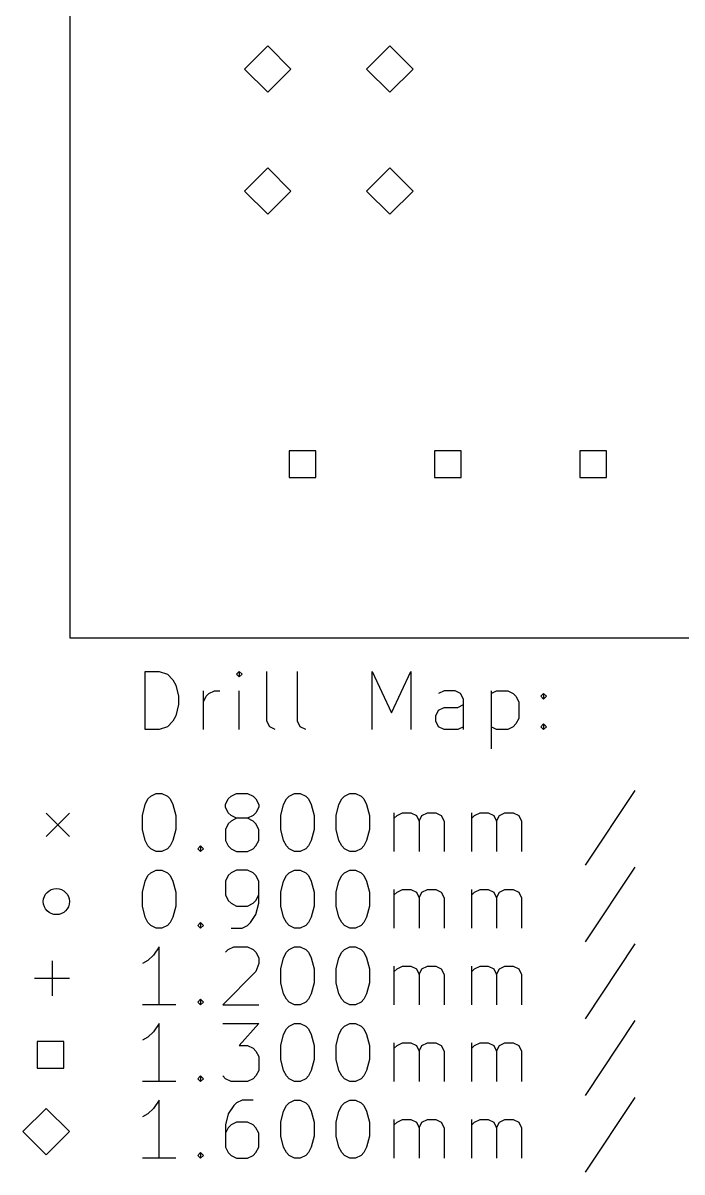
# Model space of a CAD drawing. Extents: x -1.6 to 90, y -78.7 to 0.
# Drawn here: x -1.62 to 21.06, y -78.38 to -38.81 of the extents above; entities that cross this region are included whole.
import ezdxf

# ---------------------------------------------------------------- set-up
doc = ezdxf.new("R2010")
doc.units = 0
doc.layers.add('BLACK', color=7, linetype='CONTINUOUS')

msp = doc.modelspace()

# ---------------------------------------------------------------- linework, layer by layer
at = {"layer": 'BLACK', "linetype": 'CONTINUOUS'}
for p, q in [((0, -60), (0, 0)), ((6.8, -39.6), (6, -40.4)), ((7.6, -40.4), (6.8, -39.6)), ((11, -39.6), (10.2, -40.4)), ((11.8, -40.4), (11, -39.6)), ((6, -40.4), (6.8, -41.2)), ((6.8, -41.2), (7.6, -40.4)), ((10.2, -40.4), (11, -41.2)), ((11, -41.2), (11.8, -40.4)), ((6.8, -43.8), (6, -44.6)), ((7.6, -44.6), (6.8, -43.8)), ((11, -43.8), (10.2, -44.6)), ((11.8, -44.6), (11, -43.8)), ((6, -44.6), (6.8, -45.4)), ((6.8, -45.4), (7.6, -44.6)), ((10.2, -44.6), (11, -45.4)), ((11, -45.4), (11.8, -44.6)), ((8.459624, -53.540376), (7.540376, -53.540376)), ((7.540376, -53.540376), (7.540376, -54.459624)), ((8.459624, -54.459624), (8.459624, -53.540376)), ((13.459624, -53.540376), (12.540376, -53.540376)), ((12.540376, -53.540376), (12.540376, -54.459624)), ((13.459624, -54.459624), (13.459624, -53.540376)), ((18.459624, -53.540376), (17.540376, -53.540376)), ((17.540376, -53.540376), (17.540376, -54.459624)), ((18.459624, -54.459624), (18.459624, -53.540376)), ((7.540376, -54.459624), (8.459624, -54.459624)), ((12.540376, -54.459624), (13.459624, -54.459624)), ((17.540376, -54.459624), (18.459624, -54.459624)), ((90, -60), (0, -60)), ((2.582768, -63.139838), (2.582768, -61.139838)), ((2.582768, -61.139838), (3.058958, -61.139838)), ((3.058958, -61.139838), (3.344673, -61.235076)), ((3.344673, -61.235076), (3.535149, -61.425552)), ((5.820863, -61.139838), (5.725625, -61.235076)), ((5.725625, -61.235076), (5.820863, -61.330314)), ((5.916101, -61.235076), (5.820863, -61.139838)), ((5.820863, -61.139838), (5.820863, -61.330314)), ((5.820863, -61.330314), (5.916101, -61.235076)), ((6.773244, -62.854123), (6.773244, -61.139838)), ((7.820863, -62.854123), (7.820863, -61.139838)), ((10.392292, -63.139838), (10.392292, -61.139838)), ((10.392292, -61.139838), (11.058959, -62.568409)), ((11.058959, -62.568409), (11.725625, -61.139838)), ((11.725625, -61.139838), (11.725625, -63.139838)), ((3.535149, -61.425552), (3.630387, -61.616028)), ((3.630387, -61.616028), (3.725625, -61.99698)), ((3.725625, -61.99698), (3.725625, -62.282695)), ((4.582768, -63.139838), (4.582768, -61.806504)), ((4.582768, -62.187457), (4.678006, -61.99698)), ((4.678006, -61.99698), (4.773244, -61.901742)), ((4.773244, -61.901742), (4.96372, -61.806504)), ((4.96372, -61.806504), (5.154197, -61.806504)), ((5.820863, -63.139838), (5.820863, -61.806504)), ((12.868482, -61.806504), (12.678006, -61.901742)), ((13.249435, -61.806504), (12.868482, -61.806504)), ((13.439911, -61.901742), (13.249435, -61.806504)), ((13.535149, -62.092219), (13.439911, -61.901742)), ((13.535149, -63.139838), (13.535149, -62.092219)), ((14.48753, -61.806504), (14.48753, -63.806504)), ((14.48753, -61.901742), (14.678006, -61.806504)), ((14.678006, -61.806504), (15.058959, -61.806504)), ((15.058959, -61.806504), (15.249435, -61.901742)), ((15.249435, -61.901742), (15.344673, -61.99698)), ((15.344673, -61.99698), (15.439911, -62.187457)), ((16.201816, -61.99698), (16.297054, -61.901742)), ((16.297054, -62.092219), (16.201816, -61.99698)), ((16.297054, -61.901742), (16.392292, -61.99698)), ((16.297054, -61.901742), (16.297054, -62.092219)), ((16.392292, -61.99698), (16.297054, -62.092219)), ((3.725625, -62.282695), (3.630387, -62.663647)), ((12.582768, -62.663647), (12.678006, -62.473171)), ((12.678006, -62.473171), (12.868482, -62.377933)), ((12.868482, -62.377933), (13.344673, -62.377933)), ((13.344673, -62.377933), (13.535149, -62.282695)), ((15.439911, -62.187457), (15.439911, -62.758885)), ((3.535149, -62.854123), (3.344673, -63.0446)), ((3.630387, -62.663647), (3.535149, -62.854123)), ((6.868482, -63.0446), (6.773244, -62.854123)), ((7.916101, -63.0446), (7.820863, -62.854123)), ((12.582768, -62.854123), (12.582768, -62.663647)), ((12.678006, -63.0446), (12.582768, -62.854123)), ((15.439911, -62.758885), (15.344673, -62.949361)), ((3.058958, -63.139838), (2.582768, -63.139838)), ((3.344673, -63.0446), (3.058958, -63.139838)), ((7.058958, -63.139838), (6.868482, -63.0446)), ((8.106577, -63.139838), (7.916101, -63.0446)), ((12.868482, -63.139838), (12.678006, -63.0446)), ((13.344673, -63.139838), (12.868482, -63.139838)), ((13.535149, -63.0446), (13.344673, -63.139838)), ((14.678006, -63.139838), (14.48753, -63.0446)), ((15.058959, -63.139838), (14.678006, -63.139838)), ((15.249435, -63.0446), (15.058959, -63.139838)), ((15.344673, -62.949361), (15.249435, -63.0446)), ((16.201816, -63.0446), (16.297054, -62.949361)), ((16.297054, -63.139838), (16.201816, -63.0446)), ((16.297054, -62.949361), (16.392292, -63.0446)), ((16.297054, -62.949361), (16.297054, -63.139838)), ((16.392292, -63.0446), (16.297054, -63.139838)), ((19.439912, -65.2446), (17.725627, -67.816028)), ((2.582768, -65.72079), (2.678006, -65.530314)), ((2.678006, -65.530314), (2.773244, -65.435076)), ((2.773244, -65.435076), (2.96372, -65.339838)), ((2.96372, -65.339838), (3.154197, -65.339838)), ((3.154197, -65.339838), (3.344673, -65.435076)), ((3.344673, -65.435076), (3.439911, -65.530314)), ((3.439911, -65.530314), (3.535149, -65.72079)), ((5.344673, -65.72079), (5.439911, -65.530314)), ((5.439911, -65.530314), (5.535149, -65.435076)), ((5.535149, -65.435076), (5.725625, -65.339838)), ((5.725625, -65.339838), (6.106578, -65.339838)), ((6.106578, -65.339838), (6.297054, -65.435076)), ((6.297054, -65.435076), (6.392292, -65.530314)), ((6.392292, -65.530314), (6.48753, -65.72079)), ((7.344673, -65.72079), (7.439911, -65.530314)), ((7.439911, -65.530314), (7.535149, -65.435076)), ((7.535149, -65.435076), (7.725625, -65.339838)), ((7.725625, -65.339838), (7.916102, -65.339838)), ((7.916102, -65.339838), (8.106578, -65.435076)), ((8.106578, -65.435076), (8.201816, -65.530314)), ((8.201816, -65.530314), (8.297054, -65.72079)), ((9.249435, -65.72079), (9.344673, -65.530314)), ((9.344673, -65.530314), (9.439911, -65.435076)), ((9.439911, -65.435076), (9.630387, -65.339838)), ((9.630387, -65.339838), (9.820864, -65.339838)), ((9.820864, -65.339838), (10.01134, -65.435076)), ((10.01134, -65.435076), (10.106578, -65.530314)), ((10.106578, -65.530314), (10.201816, -65.72079)), ((-0.825, -66.025), (-0.025, -66.825)), ((-0.025, -66.025), (-0.825, -66.825)), ((2.48753, -66.101742), (2.582768, -65.72079)), ((3.535149, -65.72079), (3.630387, -66.101742)), ((5.344673, -65.816028), (5.344673, -65.72079)), ((5.439911, -66.006504), (5.344673, -65.816028)), ((5.535149, -66.101742), (5.439911, -66.006504)), ((6.392292, -66.006504), (6.297054, -66.101742)), ((6.48753, -65.816028), (6.392292, -66.006504)), ((6.48753, -65.72079), (6.48753, -65.816028)), ((7.249435, -66.101742), (7.344673, -65.72079)), ((8.297054, -65.72079), (8.392292, -66.101742)), ((9.154197, -66.101742), (9.249435, -65.72079)), ((10.201816, -65.72079), (10.297054, -66.101742)), ((11.154197, -67.339838), (11.154197, -66.006504)), ((11.249435, -66.101742), (11.439911, -66.006504)), ((11.439911, -66.006504), (11.725626, -66.006504)), ((11.725626, -66.006504), (11.916102, -66.101742)), ((12.106578, -66.101742), (12.297054, -66.006504)), ((12.297054, -66.006504), (12.582768, -66.006504)), ((12.582768, -66.006504), (12.773245, -66.101742)), ((13.820864, -67.339838), (13.820864, -66.006504)), ((13.916102, -66.101742), (14.106578, -66.006504)), ((14.106578, -66.006504), (14.392293, -66.006504)), ((14.392293, -66.006504), (14.582769, -66.101742)), ((14.773245, -66.101742), (14.963721, -66.006504)), ((14.963721, -66.006504), (15.249435, -66.006504)), ((15.249435, -66.006504), (15.439912, -66.101742)), ((2.48753, -66.577933), (2.48753, -66.101742)), ((3.630387, -66.101742), (3.630387, -66.577933)), ((5.439911, -66.387457), (5.344673, -66.577933)), ((5.535149, -66.292219), (5.439911, -66.387457)), ((5.725625, -66.19698), (5.535149, -66.101742)), ((5.725625, -66.19698), (5.535149, -66.292219)), ((6.106578, -66.19698), (5.725625, -66.19698)), ((6.297054, -66.101742), (6.106578, -66.19698)), ((6.297054, -66.292219), (6.106578, -66.19698)), ((6.392292, -66.387457), (6.297054, -66.292219)), ((6.48753, -66.577933), (6.392292, -66.387457)), ((7.249435, -66.577933), (7.249435, -66.101742)), ((8.392292, -66.101742), (8.392292, -66.577933)), ((9.154197, -66.577933), (9.154197, -66.101742)), ((10.297054, -66.101742), (10.297054, -66.577933)), ((11.154197, -66.19698), (11.249435, -66.101742)), ((11.916102, -66.101742), (12.01134, -66.292219)), ((12.01134, -66.292219), (12.106578, -66.101742)), ((12.01134, -66.292219), (12.01134, -67.339838)), ((12.773245, -66.101742), (12.868483, -66.292219)), ((12.868483, -66.292219), (12.868483, -67.339838)), ((13.820864, -66.19698), (13.916102, -66.101742)), ((14.582769, -66.101742), (14.678007, -66.292219)), ((14.678007, -66.292219), (14.773245, -66.101742)), ((14.678007, -66.292219), (14.678007, -67.339838)), ((15.439912, -66.101742), (15.53515, -66.292219)), ((15.53515, -66.292219), (15.53515, -67.339838)), ((2.582768, -66.958885), (2.48753, -66.577933)), ((3.630387, -66.577933), (3.535149, -66.958885)), ((5.344673, -66.577933), (5.344673, -66.958885)), ((6.48753, -66.958885), (6.48753, -66.577933)), ((7.344673, -66.958885), (7.249435, -66.577933)), ((8.392292, -66.577933), (8.297054, -66.958885)), ((9.249435, -66.958885), (9.154197, -66.577933)), ((10.297054, -66.577933), (10.201816, -66.958885)), ((2.678006, -67.149361), (2.582768, -66.958885)), ((2.773244, -67.2446), (2.678006, -67.149361)), ((2.96372, -67.339838), (2.773244, -67.2446)), ((3.344673, -67.2446), (3.154197, -67.339838)), ((3.439911, -67.149361), (3.344673, -67.2446)), ((3.535149, -66.958885), (3.439911, -67.149361)), ((4.392292, -67.2446), (4.48753, -67.149361)), ((4.48753, -67.339838), (4.392292, -67.2446)), ((4.48753, -67.149361), (4.582768, -67.2446)), ((4.48753, -67.149361), (4.48753, -67.339838)), ((4.582768, -67.2446), (4.48753, -67.339838)), ((5.344673, -66.958885), (5.439911, -67.149361)), ((5.439911, -67.149361), (5.535149, -67.2446)), ((5.535149, -67.2446), (5.725625, -67.339838)), ((6.106578, -67.339838), (6.297054, -67.2446)), ((6.297054, -67.2446), (6.392292, -67.149361)), ((6.392292, -67.149361), (6.48753, -66.958885)), ((7.439911, -67.149361), (7.344673, -66.958885)), ((7.535149, -67.2446), (7.439911, -67.149361)), ((7.725625, -67.339838), (7.535149, -67.2446)), ((8.106578, -67.2446), (7.916102, -67.339838)), ((8.201816, -67.149361), (8.106578, -67.2446)), ((8.297054, -66.958885), (8.201816, -67.149361)), ((9.344673, -67.149361), (9.249435, -66.958885)), ((9.439911, -67.2446), (9.344673, -67.149361)), ((9.630387, -67.339838), (9.439911, -67.2446)), ((10.01134, -67.2446), (9.820864, -67.339838)), ((10.106578, -67.149361), (10.01134, -67.2446)), ((10.201816, -66.958885), (10.106578, -67.149361)), ((3.154197, -67.339838), (2.96372, -67.339838)), ((5.725625, -67.339838), (6.106578, -67.339838)), ((7.916102, -67.339838), (7.725625, -67.339838)), ((9.820864, -67.339838), (9.630387, -67.339838)), ((2.773244, -68.075076), (2.96372, -67.979838)), ((2.96372, -67.979838), (3.154197, -67.979838)), ((3.154197, -67.979838), (3.344673, -68.075076)), ((5.725625, -67.979838), (5.535149, -68.075076)), ((6.106578, -67.979838), (5.725625, -67.979838)), ((6.297054, -68.075076), (6.106578, -67.979838)), ((7.535149, -68.075076), (7.725625, -67.979838)), ((7.725625, -67.979838), (7.916102, -67.979838)), ((7.916102, -67.979838), (8.106578, -68.075076)), ((9.439911, -68.075076), (9.630387, -67.979838)), ((9.630387, -67.979838), (9.820864, -67.979838)), ((9.820864, -67.979838), (10.01134, -68.075076)), ((19.439912, -67.8846), (17.725627, -70.456028)), ((2.48753, -68.741742), (2.582768, -68.36079)), ((2.582768, -68.36079), (2.678006, -68.170314)), ((2.678006, -68.170314), (2.773244, -68.075076)), ((3.344673, -68.075076), (3.439911, -68.170314)), ((3.439911, -68.170314), (3.535149, -68.36079)), ((3.535149, -68.36079), (3.630387, -68.741742)), ((5.439911, -68.170314), (5.344673, -68.36079)), ((5.344673, -68.36079), (5.344673, -68.83698)), ((5.535149, -68.075076), (5.439911, -68.170314)), ((6.392292, -68.170314), (6.297054, -68.075076)), ((6.48753, -68.36079), (6.392292, -68.170314)), ((6.48753, -69.122695), (6.48753, -68.36079)), ((7.249435, -68.741742), (7.344673, -68.36079)), ((7.344673, -68.36079), (7.439911, -68.170314)), ((7.439911, -68.170314), (7.535149, -68.075076)), ((8.106578, -68.075076), (8.201816, -68.170314)), ((8.201816, -68.170314), (8.297054, -68.36079)), ((8.297054, -68.36079), (8.392292, -68.741742)), ((9.154197, -68.741742), (9.249435, -68.36079)), ((9.249435, -68.36079), (9.344673, -68.170314)), ((9.344673, -68.170314), (9.439911, -68.075076)), ((10.01134, -68.075076), (10.106578, -68.170314)), ((10.106578, -68.170314), (10.201816, -68.36079)), ((10.201816, -68.36079), (10.297054, -68.741742)), ((2.48753, -69.217933), (2.48753, -68.741742)), ((3.630387, -68.741742), (3.630387, -69.217933)), ((5.344673, -68.83698), (5.439911, -69.027457)), ((6.392292, -69.027457), (6.48753, -68.83698)), ((7.249435, -69.217933), (7.249435, -68.741742)), ((8.392292, -68.741742), (8.392292, -69.217933)), ((9.154197, -69.217933), (9.154197, -68.741742)), ((10.297054, -68.741742), (10.297054, -69.217933)), ((11.154197, -69.979838), (11.154197, -68.646504)), ((11.154197, -68.83698), (11.249435, -68.741742)), ((11.249435, -68.741742), (11.439911, -68.646504)), ((11.439911, -68.646504), (11.725626, -68.646504)), ((11.725626, -68.646504), (11.916102, -68.741742)), ((11.916102, -68.741742), (12.01134, -68.932219)), ((12.01134, -68.932219), (12.106578, -68.741742)), ((12.106578, -68.741742), (12.297054, -68.646504)), ((12.297054, -68.646504), (12.582768, -68.646504)), ((12.582768, -68.646504), (12.773245, -68.741742)), ((12.773245, -68.741742), (12.868483, -68.932219)), ((13.820864, -69.979838), (13.820864, -68.646504)), ((13.820864, -68.83698), (13.916102, -68.741742)), ((13.916102, -68.741742), (14.106578, -68.646504)), ((14.106578, -68.646504), (14.392293, -68.646504)), ((14.392293, -68.646504), (14.582769, -68.741742)), ((14.582769, -68.741742), (14.678007, -68.932219)), ((14.678007, -68.932219), (14.773245, -68.741742)), ((14.773245, -68.741742), (14.963721, -68.646504)), ((14.963721, -68.646504), (15.249435, -68.646504)), ((15.249435, -68.646504), (15.439912, -68.741742)), ((15.439912, -68.741742), (15.53515, -68.932219)), ((2.582768, -69.598885), (2.48753, -69.217933)), ((3.630387, -69.217933), (3.535149, -69.598885)), ((5.439911, -69.027457), (5.535149, -69.122695)), ((5.535149, -69.122695), (5.725625, -69.217933)), ((5.725625, -69.217933), (6.106578, -69.217933)), ((6.106578, -69.217933), (6.297054, -69.122695)), ((6.297054, -69.122695), (6.392292, -69.027457)), ((6.392292, -69.503647), (6.48753, -69.122695)), ((7.344673, -69.598885), (7.249435, -69.217933)), ((8.392292, -69.217933), (8.297054, -69.598885)), ((9.249435, -69.598885), (9.154197, -69.217933)), ((10.297054, -69.217933), (10.201816, -69.598885)), ((12.01134, -68.932219), (12.01134, -69.979838)), ((12.868483, -68.932219), (12.868483, -69.979838)), ((14.678007, -68.932219), (14.678007, -69.979838)), ((15.53515, -68.932219), (15.53515, -69.979838)), ((2.678006, -69.789361), (2.582768, -69.598885)), ((3.535149, -69.598885), (3.439911, -69.789361)), ((6.201816, -69.789361), (6.392292, -69.503647)), ((7.439911, -69.789361), (7.344673, -69.598885)), ((8.297054, -69.598885), (8.201816, -69.789361)), ((9.344673, -69.789361), (9.249435, -69.598885)), ((10.201816, -69.598885), (10.106578, -69.789361)), ((2.773244, -69.8846), (2.678006, -69.789361)), ((2.96372, -69.979838), (2.773244, -69.8846)), ((3.154197, -69.979838), (2.96372, -69.979838)), ((3.344673, -69.8846), (3.154197, -69.979838)), ((3.439911, -69.789361), (3.344673, -69.8846)), ((4.392292, -69.8846), (4.48753, -69.789361)), ((4.48753, -69.979838), (4.392292, -69.8846)), ((4.48753, -69.789361), (4.582768, -69.8846)), ((4.48753, -69.789361), (4.48753, -69.979838)), ((4.582768, -69.8846), (4.48753, -69.979838)), ((5.535149, -69.979838), (5.916101, -69.979838)), ((5.916101, -69.979838), (6.106578, -69.8846)), ((6.106578, -69.8846), (6.201816, -69.789361)), ((7.535149, -69.8846), (7.439911, -69.789361)), ((7.725625, -69.979838), (7.535149, -69.8846)), ((7.916102, -69.979838), (7.725625, -69.979838)), ((8.106578, -69.8846), (7.916102, -69.979838)), ((8.201816, -69.789361), (8.106578, -69.8846)), ((9.439911, -69.8846), (9.344673, -69.789361)), ((9.630387, -69.979838), (9.439911, -69.8846)), ((9.820864, -69.979838), (9.630387, -69.979838)), ((10.01134, -69.8846), (9.820864, -69.979838)), ((10.106578, -69.789361), (10.01134, -69.8846)), ((3.058958, -70.619838), (2.868482, -70.905552)), ((3.058958, -72.619838), (3.058958, -70.619838)), ((5.344673, -70.810314), (5.439911, -70.715076)), ((5.439911, -70.715076), (5.630387, -70.619838)), ((5.630387, -70.619838), (6.106578, -70.619838)), ((6.106578, -70.619838), (6.297054, -70.715076)), ((6.297054, -70.715076), (6.392292, -70.810314)), ((6.392292, -70.810314), (6.48753, -71.00079)), ((7.344673, -71.00079), (7.439911, -70.810314)), ((7.439911, -70.810314), (7.535149, -70.715076)), ((7.535149, -70.715076), (7.725625, -70.619838)), ((7.725625, -70.619838), (7.916102, -70.619838)), ((7.916102, -70.619838), (8.106578, -70.715076)), ((8.106578, -70.715076), (8.201816, -70.810314)), ((8.201816, -70.810314), (8.297054, -71.00079)), ((9.249435, -71.00079), (9.344673, -70.810314)), ((9.344673, -70.810314), (9.439911, -70.715076)), ((9.439911, -70.715076), (9.630387, -70.619838)), ((9.630387, -70.619838), (9.820864, -70.619838)), ((9.820864, -70.619838), (10.01134, -70.715076)), ((10.01134, -70.715076), (10.106578, -70.810314)), ((10.106578, -70.810314), (10.201816, -71.00079)), ((19.439912, -70.5246), (17.725627, -73.096028)), ((-0.625, -71.105), (-0.625, -72.305)), ((2.678006, -71.096028), (2.48753, -71.191266)), ((2.868482, -70.905552), (2.678006, -71.096028)), ((6.48753, -71.191266), (6.392292, -71.47698)), ((6.48753, -71.00079), (6.48753, -71.191266)), ((7.249435, -71.381742), (7.344673, -71.00079)), ((8.297054, -71.00079), (8.392292, -71.381742)), ((9.154197, -71.381742), (9.249435, -71.00079)), ((10.201816, -71.00079), (10.297054, -71.381742)), ((6.392292, -71.47698), (5.249435, -72.619838)), ((7.249435, -71.857933), (7.249435, -71.381742)), ((8.392292, -71.381742), (8.392292, -71.857933)), ((9.154197, -71.857933), (9.154197, -71.381742)), ((10.297054, -71.381742), (10.297054, -71.857933)), ((11.154197, -72.619838), (11.154197, -71.286504)), ((11.154197, -71.47698), (11.249435, -71.381742)), ((11.249435, -71.381742), (11.439911, -71.286504)), ((11.439911, -71.286504), (11.725626, -71.286504)), ((11.725626, -71.286504), (11.916102, -71.381742)), ((11.916102, -71.381742), (12.01134, -71.572219)), ((12.01134, -71.572219), (12.106578, -71.381742)), ((12.01134, -71.572219), (12.01134, -72.619838)), ((12.106578, -71.381742), (12.297054, -71.286504)), ((12.297054, -71.286504), (12.582768, -71.286504)), ((12.582768, -71.286504), (12.773245, -71.381742)), ((12.773245, -71.381742), (12.868483, -71.572219)), ((12.868483, -71.572219), (12.868483, -72.619838)), ((13.820864, -72.619838), (13.820864, -71.286504)), ((13.820864, -71.47698), (13.916102, -71.381742)), ((13.916102, -71.381742), (14.106578, -71.286504)), ((14.106578, -71.286504), (14.392293, -71.286504)), ((14.392293, -71.286504), (14.582769, -71.381742)), ((14.582769, -71.381742), (14.678007, -71.572219)), ((14.678007, -71.572219), (14.773245, -71.381742)), ((14.678007, -71.572219), (14.678007, -72.619838)), ((14.773245, -71.381742), (14.963721, -71.286504)), ((14.963721, -71.286504), (15.249435, -71.286504)), ((15.249435, -71.286504), (15.439912, -71.381742)), ((15.439912, -71.381742), (15.53515, -71.572219)), ((15.53515, -71.572219), (15.53515, -72.619838)), ((-1.225, -71.705), (-0.025, -71.705)), ((7.344673, -72.238885), (7.249435, -71.857933)), ((8.392292, -71.857933), (8.297054, -72.238885)), ((9.249435, -72.238885), (9.154197, -71.857933)), ((10.297054, -71.857933), (10.201816, -72.238885)), ((7.439911, -72.429361), (7.344673, -72.238885)), ((8.297054, -72.238885), (8.201816, -72.429361)), ((9.344673, -72.429361), (9.249435, -72.238885)), ((10.201816, -72.238885), (10.106578, -72.429361)), ((3.630387, -72.619838), (2.48753, -72.619838)), ((4.392292, -72.5246), (4.48753, -72.429361)), ((4.48753, -72.619838), (4.392292, -72.5246)), ((4.48753, -72.429361), (4.582768, -72.5246)), ((4.48753, -72.429361), (4.48753, -72.619838)), ((4.582768, -72.5246), (4.48753, -72.619838)), ((5.249435, -72.619838), (6.48753, -72.619838)), ((7.535149, -72.5246), (7.439911, -72.429361)), ((7.725625, -72.619838), (7.535149, -72.5246)), ((7.916102, -72.619838), (7.725625, -72.619838)), ((8.106578, -72.5246), (7.916102, -72.619838)), ((8.201816, -72.429361), (8.106578, -72.5246)), ((9.439911, -72.5246), (9.344673, -72.429361)), ((9.630387, -72.619838), (9.439911, -72.5246)), ((9.820864, -72.619838), (9.630387, -72.619838)), ((10.01134, -72.5246), (9.820864, -72.619838)), ((10.106578, -72.429361), (10.01134, -72.5246)), ((19.439912, -73.1646), (17.725627, -75.736028)), ((2.868482, -73.545552), (2.678006, -73.736028)), ((3.058958, -73.259838), (2.868482, -73.545552)), ((3.058958, -75.259838), (3.058958, -73.259838)), ((5.249435, -73.259838), (6.48753, -73.259838)), ((6.48753, -73.259838), (5.820863, -74.021742)), ((7.344673, -73.64079), (7.439911, -73.450314)), ((7.439911, -73.450314), (7.535149, -73.355076)), ((7.535149, -73.355076), (7.725625, -73.259838)), ((7.725625, -73.259838), (7.916102, -73.259838)), ((7.916102, -73.259838), (8.106578, -73.355076)), ((8.106578, -73.355076), (8.201816, -73.450314)), ((8.201816, -73.450314), (8.297054, -73.64079)), ((9.249435, -73.64079), (9.344673, -73.450314)), ((9.344673, -73.450314), (9.439911, -73.355076)), ((9.439911, -73.355076), (9.630387, -73.259838)), ((9.630387, -73.259838), (9.820864, -73.259838)), ((9.820864, -73.259838), (10.01134, -73.355076)), ((10.01134, -73.355076), (10.106578, -73.450314)), ((10.106578, -73.450314), (10.201816, -73.64079)), ((-0.215376, -73.885376), (-1.134624, -73.885376)), ((-1.134624, -73.885376), (-1.134624, -74.804624)), ((-0.215376, -74.804624), (-0.215376, -73.885376)), ((2.678006, -73.736028), (2.48753, -73.831266)), ((7.249435, -74.021742), (7.344673, -73.64079)), ((8.297054, -73.64079), (8.392292, -74.021742)), ((9.154197, -74.021742), (9.249435, -73.64079)), ((10.201816, -73.64079), (10.297054, -74.021742)), ((11.154197, -75.259838), (11.154197, -73.926504)), ((11.249435, -74.021742), (11.439911, -73.926504)), ((11.439911, -73.926504), (11.725626, -73.926504)), ((11.725626, -73.926504), (11.916102, -74.021742)), ((12.106578, -74.021742), (12.297054, -73.926504)), ((12.297054, -73.926504), (12.582768, -73.926504)), ((12.582768, -73.926504), (12.773245, -74.021742)), ((13.820864, -75.259838), (13.820864, -73.926504)), ((13.916102, -74.021742), (14.106578, -73.926504)), ((14.106578, -73.926504), (14.392293, -73.926504)), ((14.392293, -73.926504), (14.582769, -74.021742)), ((14.773245, -74.021742), (14.963721, -73.926504)), ((14.963721, -73.926504), (15.249435, -73.926504)), ((15.249435, -73.926504), (15.439912, -74.021742)), ((5.820863, -74.021742), (6.106578, -74.021742)), ((6.106578, -74.021742), (6.297054, -74.11698)), ((6.297054, -74.11698), (6.392292, -74.212219)), ((6.392292, -74.212219), (6.48753, -74.402695)), ((7.249435, -74.497933), (7.249435, -74.021742)), ((8.392292, -74.021742), (8.392292, -74.497933)), ((9.154197, -74.497933), (9.154197, -74.021742)), ((10.297054, -74.021742), (10.297054, -74.497933)), ((11.154197, -74.11698), (11.249435, -74.021742)), ((11.916102, -74.021742), (12.01134, -74.212219)), ((12.01134, -74.212219), (12.106578, -74.021742)), ((12.01134, -74.212219), (12.01134, -75.259838)), ((12.773245, -74.021742), (12.868483, -74.212219)), ((12.868483, -74.212219), (12.868483, -75.259838)), ((13.820864, -74.11698), (13.916102, -74.021742)), ((14.582769, -74.021742), (14.678007, -74.212219)), ((14.678007, -74.212219), (14.773245, -74.021742)), ((14.678007, -74.212219), (14.678007, -75.259838)), ((15.439912, -74.021742), (15.53515, -74.212219)), ((15.53515, -74.212219), (15.53515, -75.259838)), ((6.48753, -74.402695), (6.48753, -74.878885)), ((7.344673, -74.878885), (7.249435, -74.497933)), ((8.392292, -74.497933), (8.297054, -74.878885)), ((9.249435, -74.878885), (9.154197, -74.497933)), ((10.297054, -74.497933), (10.201816, -74.878885)), ((-1.134624, -74.804624), (-0.215376, -74.804624)), ((4.392292, -75.1646), (4.48753, -75.069361)), ((4.48753, -75.259838), (4.392292, -75.1646)), ((4.48753, -75.069361), (4.582768, -75.1646)), ((4.48753, -75.069361), (4.48753, -75.259838)), ((4.582768, -75.1646), (4.48753, -75.259838)), ((5.344673, -75.1646), (5.249435, -75.069361)), ((5.535149, -75.259838), (5.344673, -75.1646)), ((6.297054, -75.1646), (6.106578, -75.259838)), ((6.392292, -75.069361), (6.297054, -75.1646)), ((6.48753, -74.878885), (6.392292, -75.069361)), ((7.439911, -75.069361), (7.344673, -74.878885)), ((7.535149, -75.1646), (7.439911, -75.069361)), ((7.725625, -75.259838), (7.535149, -75.1646)), ((8.106578, -75.1646), (7.916102, -75.259838)), ((8.201816, -75.069361), (8.106578, -75.1646)), ((8.297054, -74.878885), (8.201816, -75.069361)), ((9.344673, -75.069361), (9.249435, -74.878885)), ((9.439911, -75.1646), (9.344673, -75.069361)), ((9.630387, -75.259838), (9.439911, -75.1646)), ((10.01134, -75.1646), (9.820864, -75.259838)), ((10.106578, -75.069361), (10.01134, -75.1646)), ((10.201816, -74.878885), (10.106578, -75.069361)), ((3.630387, -75.259838), (2.48753, -75.259838)), ((6.106578, -75.259838), (5.535149, -75.259838)), ((7.916102, -75.259838), (7.725625, -75.259838)), ((9.820864, -75.259838), (9.630387, -75.259838)), ((3.058958, -75.899838), (2.868482, -76.185552)), ((3.058958, -77.899838), (3.058958, -75.899838)), ((5.916101, -75.899838), (5.725625, -75.995076)), ((6.297054, -75.899838), (5.916101, -75.899838)), ((7.535149, -75.995076), (7.725625, -75.899838)), ((7.725625, -75.899838), (7.916102, -75.899838)), ((7.916102, -75.899838), (8.106578, -75.995076)), ((9.439911, -75.995076), (9.630387, -75.899838)), ((9.630387, -75.899838), (9.820864, -75.899838)), ((9.820864, -75.899838), (10.01134, -75.995076)), ((19.439912, -75.8046), (17.725627, -78.376028)), ((-0.825, -76.185), (-1.625, -76.985)), ((-0.025, -76.985), (-0.825, -76.185)), ((2.868482, -76.185552), (2.678006, -76.376028)), ((5.630387, -76.090314), (5.439911, -76.376028)), ((5.725625, -75.995076), (5.630387, -76.090314)), ((7.249435, -76.661742), (7.344673, -76.28079)), ((7.344673, -76.28079), (7.439911, -76.090314)), ((7.439911, -76.090314), (7.535149, -75.995076)), ((8.106578, -75.995076), (8.201816, -76.090314)), ((8.201816, -76.090314), (8.297054, -76.28079)), ((8.297054, -76.28079), (8.392292, -76.661742)), ((9.154197, -76.661742), (9.249435, -76.28079)), ((9.249435, -76.28079), (9.344673, -76.090314)), ((9.344673, -76.090314), (9.439911, -75.995076)), ((10.01134, -75.995076), (10.106578, -76.090314)), ((10.106578, -76.090314), (10.201816, -76.28079)), ((10.201816, -76.28079), (10.297054, -76.661742)), ((2.678006, -76.376028), (2.48753, -76.471266)), ((5.439911, -76.376028), (5.344673, -76.75698)), ((5.725625, -76.661742), (5.535149, -76.75698)), ((6.106578, -76.661742), (5.725625, -76.661742)), ((6.297054, -76.75698), (6.106578, -76.661742)), ((7.249435, -77.137933), (7.249435, -76.661742)), ((8.392292, -76.661742), (8.392292, -77.137933)), ((9.154197, -77.137933), (9.154197, -76.661742)), ((10.297054, -76.661742), (10.297054, -77.137933)), ((11.154197, -77.899838), (11.154197, -76.566504)), ((11.154197, -76.75698), (11.249435, -76.661742)), ((11.249435, -76.661742), (11.439911, -76.566504)), ((11.439911, -76.566504), (11.725626, -76.566504)), ((11.725626, -76.566504), (11.916102, -76.661742)), ((11.916102, -76.661742), (12.01134, -76.852219)), ((12.01134, -76.852219), (12.106578, -76.661742)), ((12.106578, -76.661742), (12.297054, -76.566504)), ((12.297054, -76.566504), (12.582768, -76.566504)), ((12.582768, -76.566504), (12.773245, -76.661742)), ((12.773245, -76.661742), (12.868483, -76.852219)), ((13.820864, -77.899838), (13.820864, -76.566504)), ((13.820864, -76.75698), (13.916102, -76.661742)), ((13.916102, -76.661742), (14.106578, -76.566504)), ((14.106578, -76.566504), (14.392293, -76.566504)), ((14.392293, -76.566504), (14.582769, -76.661742)), ((14.582769, -76.661742), (14.678007, -76.852219)), ((14.678007, -76.852219), (14.773245, -76.661742)), ((14.773245, -76.661742), (14.963721, -76.566504)), ((14.963721, -76.566504), (15.249435, -76.566504)), ((15.249435, -76.566504), (15.439912, -76.661742)), ((15.439912, -76.661742), (15.53515, -76.852219)), ((-1.625, -76.985), (-0.825, -77.785)), ((-0.825, -77.785), (-0.025, -76.985)), ((5.344673, -76.75698), (5.344673, -77.518885)), ((5.439911, -76.852219), (5.344673, -77.042695)), ((5.535149, -76.75698), (5.439911, -76.852219)), ((6.392292, -76.852219), (6.297054, -76.75698)), ((6.48753, -77.042695), (6.392292, -76.852219)), ((6.48753, -77.518885), (6.48753, -77.042695)), ((7.344673, -77.518885), (7.249435, -77.137933)), ((8.392292, -77.137933), (8.297054, -77.518885)), ((9.249435, -77.518885), (9.154197, -77.137933)), ((10.297054, -77.137933), (10.201816, -77.518885)), ((12.01134, -76.852219), (12.01134, -77.899838)), ((12.868483, -76.852219), (12.868483, -77.899838)), ((14.678007, -76.852219), (14.678007, -77.899838)), ((15.53515, -76.852219), (15.53515, -77.899838)), ((5.344673, -77.518885), (5.439911, -77.709361)), ((6.392292, -77.709361), (6.48753, -77.518885)), ((7.439911, -77.709361), (7.344673, -77.518885)), ((8.297054, -77.518885), (8.201816, -77.709361)), ((9.344673, -77.709361), (9.249435, -77.518885)), ((10.201816, -77.518885), (10.106578, -77.709361)), ((3.630387, -77.899838), (2.48753, -77.899838)), ((4.392292, -77.8046), (4.48753, -77.709361)), ((4.48753, -77.899838), (4.392292, -77.8046)), ((4.48753, -77.709361), (4.582768, -77.8046)), ((4.48753, -77.709361), (4.48753, -77.899838)), ((4.582768, -77.8046), (4.48753, -77.899838)), ((5.439911, -77.709361), (5.535149, -77.8046)), ((5.535149, -77.8046), (5.725625, -77.899838)), ((5.725625, -77.899838), (6.106578, -77.899838)), ((6.106578, -77.899838), (6.297054, -77.8046)), ((6.297054, -77.8046), (6.392292, -77.709361)), ((7.535149, -77.8046), (7.439911, -77.709361)), ((7.725625, -77.899838), (7.535149, -77.8046)), ((7.916102, -77.899838), (7.725625, -77.899838)), ((8.106578, -77.8046), (7.916102, -77.899838)), ((8.201816, -77.709361), (8.106578, -77.8046)), ((9.439911, -77.8046), (9.344673, -77.709361)), ((9.630387, -77.899838), (9.439911, -77.8046)), ((9.820864, -77.899838), (9.630387, -77.899838)), ((10.01134, -77.8046), (9.820864, -77.899838)), ((10.106578, -77.709361), (10.01134, -77.8046))]:
    msp.add_line(p, q, dxfattribs=at)
at = {"layer": 'BLACK'}
msp.add_circle((-0.475, -69.065), 0.45, dxfattribs=at)

doc.saveas('drawing.dxf')
